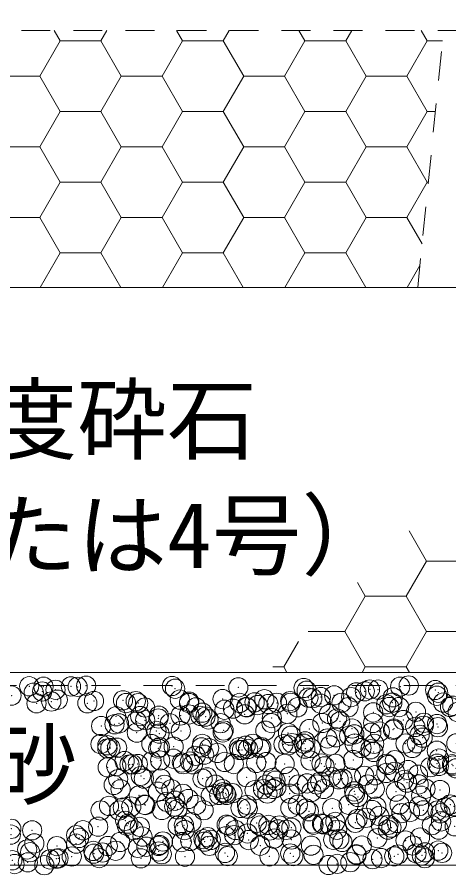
# Model space of a CAD drawing. Units: millimetres at full size, sheet at 1:30; details may follow other scales. Extents: x 47825 to 82541, y -23349 to -5561.
# Drawn here: x 63451 to 63787, y -13160 to -12492 of the extents above; entities that cross this region are included whole.
import ezdxf
from ezdxf.enums import TextEntityAlignment as Align

# ---------------------------------------------------------------- set-up
doc = ezdxf.new("R2010")
doc.units = ezdxf.units.MM
doc.header["$LTSCALE"] = 30
doc.header["$PDMODE"] = 32
doc.header["$PDSIZE"] = 15
doc.linetypes.add('USER1', pattern=[1.35, 0.75, -0.6])
for name, color, linetype, lineweight in [('0_2', 7, 'Continuous', 13), ('ハッチング', 7, 'Continuous', 5), ('本体', 2, 'USER1', 13)]:
    doc.layers.add(name, color=color, linetype=linetype, lineweight=lineweight)
doc.styles.add('ＭＳ ゴシック', font='')
doc.styles.get('ＭＳ ゴシック').set_extended_font_data('MS Gothic')

msp = doc.modelspace()

# ---------------------------------------------------------------- linework, layer by layer
at = {"layer": 'ハッチング'}
for p, q in [((63484.12, -12510.82), (63479.45, -12502.72)), ((63515.87, -12510.82), (63520.55, -12502.72)), ((63579.37, -12510.82), (63574.7, -12502.72)), ((63611.12, -12510.82), (63615.8, -12502.72)), ((63674.62, -12510.82), (63669.95, -12502.72)), ((63706.37, -12510.82), (63711.05, -12502.72)), ((63769.87, -12510.82), (63765.2, -12502.72)), ((63468.25, -12538.32), (63484.12, -12510.82)), ((63484.12, -12510.82), (63515.88, -12510.82)), ((63531.75, -12538.32), (63515.87, -12510.82)), ((63563.5, -12538.32), (63579.37, -12510.82)), ((63579.38, -12510.82), (63611.12, -12510.82)), ((63627, -12538.32), (63611.12, -12510.82)), ((63658.75, -12538.32), (63674.62, -12510.82)), ((63674.62, -12510.82), (63706.38, -12510.82)), ((63722.25, -12538.32), (63706.37, -12510.82)), ((63754, -12538.32), (63769.87, -12510.82)), ((63769.88, -12510.82), (63781.66, -12510.82)), ((63436.5, -12538.32), (63468.25, -12538.32)), ((63484.12, -12565.81), (63468.25, -12538.32)), ((63515.87, -12565.81), (63531.75, -12538.32)), ((63531.75, -12538.32), (63563.5, -12538.32)), ((63579.37, -12565.81), (63563.5, -12538.32)), ((63611.12, -12565.81), (63627, -12538.32)), ((63627, -12538.32), (63658.75, -12538.32)), ((63674.62, -12565.81), (63658.75, -12538.32)), ((63706.37, -12565.81), (63722.25, -12538.32)), ((63722.25, -12538.32), (63754, -12538.32)), ((63769.87, -12565.81), (63754, -12538.32)), ((63468.25, -12593.31), (63484.12, -12565.81)), ((63484.12, -12565.81), (63515.88, -12565.81)), ((63531.75, -12593.31), (63515.87, -12565.81)), ((63563.5, -12593.31), (63579.37, -12565.81)), ((63579.38, -12565.81), (63611.12, -12565.81)), ((63627, -12593.31), (63611.12, -12565.81)), ((63658.75, -12593.31), (63674.62, -12565.81)), ((63674.62, -12565.81), (63706.38, -12565.81)), ((63722.25, -12593.31), (63706.37, -12565.81)), ((63754, -12593.31), (63769.87, -12565.81)), ((63769.88, -12565.81), (63776.16, -12565.81)), ((63436.5, -12593.31), (63468.25, -12593.31)), ((63484.12, -12620.8), (63468.25, -12593.31)), ((63515.87, -12620.8), (63531.75, -12593.31)), ((63531.75, -12593.31), (63563.5, -12593.31)), ((63579.37, -12620.8), (63563.5, -12593.31)), ((63611.12, -12620.8), (63627, -12593.31)), ((63627, -12593.31), (63658.75, -12593.31)), ((63674.62, -12620.8), (63658.75, -12593.31)), ((63706.37, -12620.8), (63722.25, -12593.31)), ((63722.25, -12593.31), (63754, -12593.31)), ((63769.87, -12620.8), (63754, -12593.31)), ((63468.25, -12648.3), (63484.12, -12620.8)), ((63484.12, -12620.8), (63515.88, -12620.8)), ((63531.75, -12648.3), (63515.87, -12620.8)), ((63563.5, -12648.3), (63579.37, -12620.8)), ((63579.38, -12620.8), (63611.12, -12620.8)), ((63627, -12648.3), (63611.12, -12620.8)), ((63658.75, -12648.3), (63674.62, -12620.8)), ((63674.62, -12620.8), (63706.38, -12620.8)), ((63722.25, -12648.3), (63706.37, -12620.8)), ((63754, -12648.3), (63769.87, -12620.8)), ((63769.88, -12620.8), (63770.66, -12620.8)), ((63436.5, -12648.3), (63468.25, -12648.3)), ((63484.12, -12675.8), (63468.25, -12648.3)), ((63515.87, -12675.8), (63531.75, -12648.3)), ((63531.75, -12648.3), (63563.5, -12648.3)), ((63579.37, -12675.8), (63563.5, -12648.3)), ((63611.12, -12675.8), (63627, -12648.3)), ((63627, -12648.3), (63658.75, -12648.3)), ((63674.62, -12675.8), (63658.75, -12648.3)), ((63706.37, -12675.8), (63722.25, -12648.3)), ((63722.25, -12648.3), (63754, -12648.3)), ((63765.86, -12668.84), (63754, -12648.3)), ((63468.58, -12702.72), (63484.12, -12675.8)), ((63484.12, -12675.8), (63515.88, -12675.8)), ((63531.42, -12702.72), (63515.87, -12675.8)), ((63563.83, -12702.72), (63579.37, -12675.8)), ((63579.38, -12675.8), (63611.12, -12675.8)), ((63626.67, -12702.72), (63611.12, -12675.8)), ((63659.08, -12702.72), (63674.62, -12675.8)), ((63674.62, -12675.8), (63706.38, -12675.8)), ((63721.92, -12702.72), (63706.37, -12675.8)), ((63754.33, -12702.72), (63764.18, -12685.67)), ((63769.26, -12915.81), (63755.7, -12892.33)), ((63753.38, -12943.3), (63769.25, -12915.81)), ((63769.26, -12915.81), (63801.01, -12915.81)), ((63721.63, -12943.3), (63715.44, -12932.59)), ((63705.75, -12970.8), (63721.63, -12943.3)), ((63721.63, -12943.3), (63753.38, -12943.3)), ((63769.26, -12970.8), (63753.38, -12943.3)), ((63677.23, -12970.8), (63705.76, -12970.8)), ((63721.63, -12998.3), (63705.76, -12970.8)), ((63753.38, -12998.3), (63769.25, -12970.8)), ((63769.26, -12970.8), (63801.01, -12970.8)), ((63658.13, -12998.3), (63669.6, -12978.43)), ((63649.73, -12998.3), (63658.13, -12998.3)), ((63660.69, -13002.72), (63658.13, -12998.3)), ((63719.07, -13002.72), (63721.63, -12998.3)), ((63721.63, -12998.3), (63753.38, -12998.3)), ((63755.94, -13002.72), (63753.38, -12998.3))]:
    msp.add_line(p, q, dxfattribs=at)
at = {"layer": 'ハッチング', "linetype": 'USER1', "lineweight": 9}
msp.add_lwpolyline([(64162.47, -10792.72), (65653.65, -10792.72), (64543.65, -13012.72), (62381.29, -13012.72), (61271.29, -10792.72), (62762.47, -10792.72)], dxfattribs=at)
at = {"layer": 'ハッチング', "lineweight": 20}
msp.add_lwpolyline([(64537.47, -13002.72), (62387.47, -13002.72), (62462.47, -13152.72), (64462.47, -13152.72)], close=True, dxfattribs=at)
at = {"layer": 'ハッチング'}
for p in [(63460.1, -13013.31), (63471.21, -13013.7), (63480.53, -13016.07), (63492.59, -13013.46), (63497.78, -13013.8), (63504.39, -13012.93), (63571.26, -13013.11), (63573.6, -13015.26), (63622.83, -13014.24), (63673.64, -13014.67), (63675.98, -13016.82), (63725.21, -13015.8), (63731.54, -13015.9), (63748.79, -13013.63), (63755.4, -13012.76), (63776.03, -13016.23), (63446.35, -13020.57), (63463.6, -13018.3), (63470.21, -13017.43), (63482.26, -13023.82), (63577.31, -13023.71), (63610.55, -13023.29), (63643.04, -13023.44), (63677.34, -13022.21), (63680.42, -13022.63), (63687.03, -13021.76), (63697.36, -13020.4), (63710.59, -13021.78), (63714.61, -13018.13), (63721.22, -13017.26), (63743.07, -13021.94), (63777.37, -13020.7), (63778.37, -13018.38), (63465.79, -13026.62), (63477.28, -13025.21), (63505.34, -13026.55), (63510.52, -13024.79), (63533.08, -13024.26), (63535.42, -13026.41), (63543.01, -13024.95), (63544.89, -13026.47), (63550.25, -13029.89), (63584.44, -13026.4), (63584.65, -13025.38), (63589.8, -13029.81), (63623.99, -13026.33), (63628.98, -13029.41), (63629.35, -13029.74), (63635.47, -13025.82), (63637.81, -13027.97), (63646.23, -13027.13), (63652.85, -13026.26), (63663.17, -13024.9), (63663.54, -13026.26), (63668.9, -13029.67), (63687.03, -13026.94), (63703.09, -13026.19), (63708.45, -13029.6), (63737.85, -13027.38), (63740.19, -13029.52), (63742.64, -13026.11), (63747.99, -13029.53), (63782.19, -13026.04), (63787.54, -13029.45), (63789.42, -13028.5), (63527.69, -13036.7), (63546.47, -13036.53), (63560.94, -13036.27), (63577.86, -13036.14), (63584.47, -13035.27), (63593.42, -13036.43), (63594.8, -13033.91), (63597.29, -13036.97), (63612.05, -13031.63), (63618.66, -13030.76), (63627.73, -13035.19), (63660.97, -13034.77), (63693.46, -13034.93), (63727.76, -13033.69), (63761, -13033.27), (63793.49, -13033.42), (63526.43, -13042.91), (63529.98, -13042.24), (63543.68, -13040.64), (63550.29, -13039.77), (63560.61, -13038.41), (63569.53, -13042.17), (63599.63, -13039.11), (63609.08, -13042.1), (63648.63, -13042.02), (63648.86, -13038.09), (63688.18, -13041.95), (63699.67, -13038.53), (63702.02, -13040.67), (63727.73, -13041.88), (63751.24, -13039.65), (63767.27, -13041.81), (63777.44, -13042.74), (63516.1, -13044.27), (63543.81, -13049.42), (63559.11, -13048.11), (63561.45, -13050.26), (63578.11, -13048.18), (63610.68, -13049.24), (63611.35, -13047.76), (63643.84, -13047.91), (63661.5, -13049.67), (63678.14, -13046.68), (63711.39, -13046.25), (63726.32, -13049.47), (63732.93, -13048.6), (63743.25, -13047.24), (63743.87, -13046.41), (63760.5, -13044.97), (63767.11, -13044.1), (63778.17, -13045.17), (63663.84, -13051.82), (63674.88, -13056.25), (63692.13, -13053.97), (63698.74, -13053.1), (63709.07, -13051.74), (63713.06, -13050.8), (63763.88, -13051.23), (63766.22, -13053.38), (63515.6, -13058.35), (63520.93, -13059.26), (63520.95, -13061.76), (63523.27, -13061.4), (63528.49, -13061.17), (63555.15, -13058.28), (63560.5, -13061.69), (63561.74, -13060.74), (63572.5, -13060.38), (63594.22, -13060.9), (63594.7, -13058.2), (63600.05, -13061.62), (63623.32, -13060.82), (63623.76, -13062.98), (63625.66, -13062.96), (63628.53, -13059.66), (63630.37, -13062.11), (63634.25, -13058.13), (63639.6, -13061.54), (63640.69, -13060.75), (63657.94, -13058.47), (63661.77, -13059.24), (63664.55, -13057.6), (63673.8, -13058.06), (63674.89, -13061.94), (63679.15, -13061.47), (63694.26, -13059.4), (63713.35, -13057.99), (63718.7, -13061.4), (63725.7, -13062.38), (63728.56, -13058.16), (63752.9, -13057.92), (63758.25, -13061.33), (63761.8, -13057.74), (63777.27, -13063.5), (63792.45, -13057.84), (63572.32, -13069.75), (63589.57, -13067.48), (63596.18, -13066.61), (63606.51, -13065.25), (63728.05, -13064.52), (63778.97, -13069.64), (63521.2, -13076.48), (63527.81, -13075.61), (63534.32, -13071.53), (63538.14, -13074.25), (63540.23, -13074.04), (63544.61, -13073.89), (63555.39, -13071.98), (63562, -13071.11), (63578.91, -13072.65), (63579.78, -13073.97), (63585.14, -13071.97), (63587.48, -13074.11), (63612.15, -13072.23), (63619.33, -13073.9), (63636.71, -13073.09), (63644.64, -13072.38), (63658.88, -13073.83), (63678.94, -13071.15), (63687.53, -13073.52), (63689.87, -13075.67), (63698.43, -13073.75), (63712.19, -13070.72), (63737.98, -13073.68), (63739.09, -13074.65), (63744.67, -13070.88), (63772.21, -13076.31), (63777.53, -13073.61), (63778.82, -13075.44), (63789.15, -13074.08), (63789.91, -13075.08), (63792.25, -13077.23), (63546.96, -13083.11), (63662.57, -13083.71), (63695.06, -13083.87), (63720.77, -13083.09), (63729.36, -13082.63), (63738.02, -13080.81), (63744.64, -13079.94), (63754.96, -13078.58), (63762.6, -13082.21), (63525.86, -13090.15), (63529.29, -13085.64), (63549.3, -13085.26), (63562.54, -13085.21), (63565.41, -13090.08), (63595.02, -13085.37), (63598.53, -13084.23), (63604.95, -13090.01), (63629.33, -13084.13), (63644.5, -13089.93), (63649.35, -13084.67), (63651.69, -13086.82), (63669.65, -13089.82), (63676.26, -13088.95), (63684.05, -13089.86), (63686.59, -13087.59), (63700.92, -13085.79), (63703.84, -13085.31), (63710.45, -13084.44), (63723.6, -13089.79), (63751.73, -13086.23), (63754.08, -13088.38), (63763.15, -13089.72), (63531.21, -13093.56), (63560.35, -13095.38), (63570.76, -13093.49), (63579.71, -13097.12), (63610.31, -13093.42), (63611.17, -13095.82), (63612.95, -13096.7), (63618.22, -13096.59), (63635.47, -13094.32), (63642.08, -13093.45), (63645.44, -13096.85), (63649.86, -13093.35), (63652.4, -13092.09), (63662.74, -13096.94), (63679.74, -13095.62), (63689.41, -13093.27), (63712.99, -13095.19), (63713.56, -13097.38), (63728.96, -13093.2), (63745.47, -13095.35), (63768.51, -13093.13), (63779.77, -13094.11), (63545.41, -13098.36), (63567.1, -13103.32), (63573.71, -13102.45), (63584.03, -13101.09), (63601.28, -13098.82), (63607.89, -13097.95), (63613.51, -13097.96), (63715.9, -13099.52), (63765.12, -13098.5), (63515.66, -13110.09), (63522.17, -13106.53), (63530.09, -13110.11), (63532.91, -13107.82), (63539.52, -13106.95), (63549.85, -13105.59), (63550.49, -13105.84), (63563.34, -13109.69), (63572.99, -13106.96), (63575.33, -13109.11), (63590.04, -13105.77), (63595.82, -13109.84), (63624.56, -13108.09), (63629.59, -13105.7), (63630.13, -13108.61), (63663.37, -13108.18), (63669.14, -13105.63), (63675.38, -13108.52), (63677.72, -13110.67), (63695.86, -13108.34), (63708.69, -13105.56), (63726.95, -13109.65), (63730.16, -13107.1), (63748.24, -13105.48), (63763.4, -13106.68), (63766.67, -13109.93), (63777.77, -13110.08), (63783.92, -13107.65), (63787.79, -13105.41), (63790.53, -13106.78), (63715.55, -13116.66), (63722.16, -13115.79), (63732.48, -13114.43), (63749.73, -13112.15), (63756.34, -13111.28), (63780.11, -13112.23), (63513.72, -13122.67), (63534.82, -13118.11), (63536.11, -13121.95), (63537.16, -13120.26), (63546.21, -13122.83), (63575.66, -13121.88), (63580.51, -13121.59), (63586.38, -13119.23), (63613.75, -13121.17), (63615.21, -13121.81), (63637.2, -13119.67), (63639.54, -13121.82), (63646.24, -13121.32), (63654.76, -13121.74), (63664.11, -13123.43), (63680.54, -13120.09), (63681.36, -13121.16), (63687.97, -13120.29), (63688.77, -13120.79), (63694.31, -13121.66), (63698.3, -13118.93), (63713.79, -13119.66), (63733.86, -13121.59), (63739.59, -13121.23), (63741.93, -13123.37), (63746.27, -13119.82), (63773.41, -13121.52), (63780.57, -13118.58), (63791.15, -13122.35), (63445.82, -13128.82), (63446.18, -13124.33), (63462.37, -13125.51), (63496.64, -13129.26), (63501.92, -13125.44), (63541.47, -13125.36), (63548.21, -13130.38), (63581.02, -13125.29), (63612.99, -13130.16), (63619.6, -13129.29), (63620.57, -13125.22), (63629.93, -13127.93), (63647.18, -13125.66), (63653.79, -13124.79), (63660.12, -13125.15), (63699.67, -13125.08), (63739.22, -13125), (63778.77, -13124.93), (63464.1, -13135.66), (63496.59, -13135.82), (63498.98, -13131.4), (63530.89, -13134.58), (63561.56, -13136.93), (63564.14, -13134.16), (63578.81, -13134.66), (63585.42, -13133.79), (63595.74, -13132.43), (63596.62, -13134.31), (63599.02, -13130.82), (63601.36, -13132.96), (63630.93, -13133.08), (63650.59, -13131.94), (63664.17, -13132.65), (63679.4, -13137.43), (63696.66, -13132.81), (63701.41, -13132.38), (63703.75, -13134.52), (63718.95, -13137.36), (63730.96, -13131.57), (63752.98, -13133.5), (63758.5, -13137.29), (63764.2, -13131.15), (63458.46, -13140.4), (63460.8, -13142.55), (63481.65, -13137.79), (63510.03, -13141.53), (63510.44, -13143.66), (63517.05, -13142.79), (63521.2, -13137.72), (63527.37, -13141.43), (63544.62, -13139.16), (63551.23, -13138.29), (63560.75, -13137.65), (63560.85, -13141.96), (63563.19, -13144.11), (63600.3, -13137.57), (63612.41, -13143.09), (63639.85, -13137.5), (63663.23, -13143.52), (63761.44, -13143.5), (63768.05, -13142.63), (63778.38, -13141.27), (63781.37, -13143.06), (63446.98, -13148.8), (63459, -13150.43), (63476.25, -13148.16), (63481.28, -13147.57), (63482.86, -13147.29), (63493.19, -13145.93), (63514.52, -13147.14), (63547.01, -13147.3), (63581.31, -13146.06), (63614.55, -13145.64), (63647.04, -13145.8), (63665.57, -13145.67), (63681.34, -13144.56), (63710.01, -13150.27), (63714.59, -13144.14), (63714.8, -13144.65), (63727.26, -13148), (63733.87, -13147.13), (63744.19, -13145.77), (63747.07, -13144.29), (63765.62, -13145.08), (63767.96, -13147.23), (63448.67, -13151.79), (63471.85, -13152.67), (63693.07, -13152.5), (63699.68, -13151.63)]:
    msp.add_point(p, dxfattribs=at)
at = {"layer": '本体', "lineweight": 9}
for p, q in [((63962.47, -12502.72), (62962.47, -12502.72)), ((63762.47, -12702.72), (63782.47, -12502.72))]:
    msp.add_line(p, q, dxfattribs=at)
at = {"layer": '本体', "linetype": 'Continuous'}
msp.add_line((62762.47, -12702.72), (64162.47, -12702.72), dxfattribs=at)

# ---------------------------------------------------------------- texts
at = {"layer": '0_2', "style": 'ＭＳ ゴシック'}
msp.add_text('砂', height=51.27, dxfattribs=at).set_placement((63462.47, -13074.47), align=Align.MIDDLE_CENTER)
at = {"layer": 'ハッチング', "style": 'ＭＳ ゴシック'}
for s, p in [('単粒度砕石', (63287.65, -12780.05)), ('（3号または4号）', (63182.75, -12870.05))]:
    msp.add_text(s, height=51.27, dxfattribs=at).set_placement(p, align=Align.TOP_LEFT)

doc.saveas('drawing.dxf')
